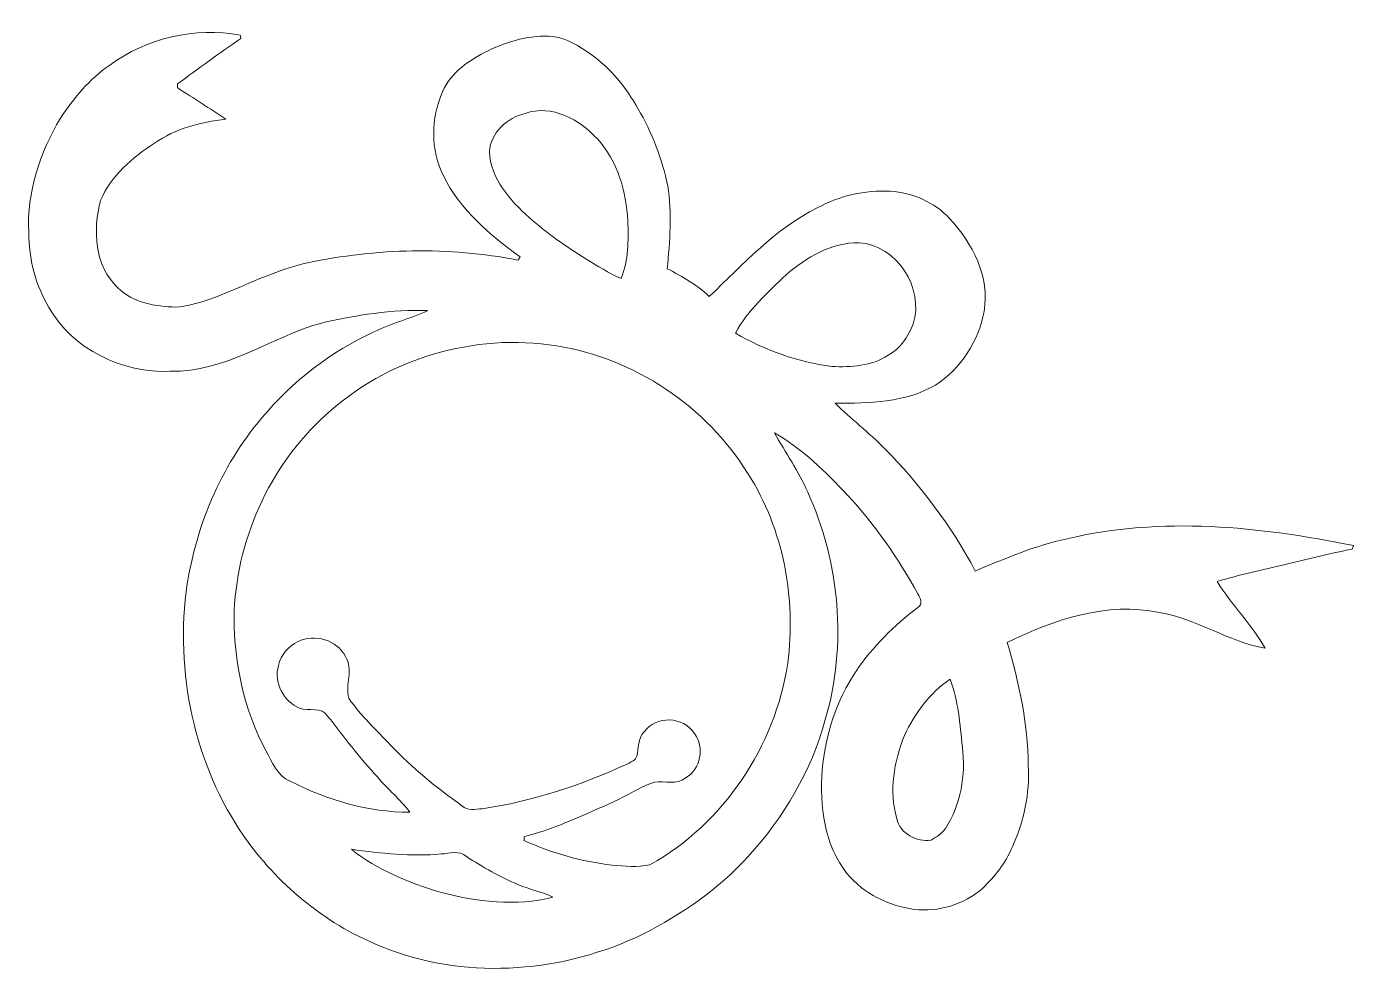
# Model space of a CAD drawing. Header units: centimetres. Extents: x -16.2 to 16.2, y -11.7 to 11.6.
import ezdxf

# ---------------------------------------------------------------- set-up
doc = ezdxf.new("R2010")
doc.units = ezdxf.units.CM
doc.header["$MEASUREMENT"] = 0
doc.layers.add('Layer 1', color=7, linetype='Continuous')

msp = doc.modelspace()

# ---------------------------------------------------------------- linework, layer by layer
at = {"layer": 'Layer 1', "color": 8, "lineweight": 9}
for points, knots in [([(-14.19906, 10.63527), (-13.29595, 11.29849), (-12.11061, 11.57895), (-11.00924, 11.36658), (-11.00924, 11.36658), (-11.00465, 11.34612), (-10.99583, 11.3052), (-10.9916, 11.28438), (-10.9916, 11.28438), (-11.519, 10.93019), (-12.03124, 10.55307), (-12.54277, 10.17595), (-12.54277, 10.17595), (-12.54171, 10.15196), (-12.53959, 10.10433), (-12.53853, 10.08035), (-12.53853, 10.08035), (-12.14942, 9.82106), (-11.74902, 9.5787), (-11.36519, 9.3113), (-11.36519, 9.3113), (-11.97762, 9.24392), (-12.59251, 9.08375), (-13.1058, 8.73098), (-13.1058, 8.73098), (-13.6392, 8.37467), (-14.1726, 7.93687), (-14.41954, 7.32727), (-14.41954, 7.32727), (-14.61639, 6.61219), (-14.57371, 5.72919), (-14.00044, 5.19438), (-14.00044, 5.19438), (-13.63144, 4.8229), (-13.08075, 4.73647), (-12.57945, 4.72236), (-12.57945, 4.72236), (-12.06087, 4.76611), (-11.57615, 4.97813), (-11.0999, 5.17462), (-11.0999, 5.17462), (-10.53652, 5.42086), (-9.96855, 5.66393), (-9.36812, 5.80504), (-9.36812, 5.80504), (-7.67972, 6.15993), (-5.92042, 6.20262), (-4.22427, 5.87207), (-4.22427, 5.87207), (-4.21192, 5.89112), (-4.18722, 5.92922), (-4.17488, 5.94827), (-4.17488, 5.94827), (-4.91112, 6.48167), (-5.63855, 7.10009), (-6.04672, 7.93052), (-6.04672, 7.93052), (-6.37162, 8.5627), (-6.35187, 9.33987), (-6.06647, 9.98157), (-6.06647, 9.98157), (-5.86362, 10.46559), (-5.40783, 10.76227), (-4.95698, 10.98805), (-4.95698, 10.98805), (-4.46592, 11.21947), (-3.9244, 11.38316), (-3.37619, 11.33589), (-3.37619, 11.33589), (-3.02764, 11.29038), (-2.72284, 11.09494), (-2.44027, 10.89915), (-2.44027, 10.89915), (-1.96367, 10.55237), (-1.57984, 10.08776), (-1.29621, 9.57306), (-1.29621, 9.57306), (-0.95119, 8.99062), (-0.71095, 8.34856), (-0.56878, 7.68746), (-0.56878, 7.68746), (-0.45872, 7.01718), (-0.51869, 6.33244), (-0.58042, 5.66005), (-0.58042, 5.66005), (-0.21424, 5.47343), (0.14383, 5.26564), (0.44792, 4.98589), (0.44792, 4.98589), (1.27801, 5.76165), (2.04777, 6.6383), (3.08423, 7.14736), (3.08423, 7.14736), (3.62539, 7.44475), (4.24875, 7.58515), (4.86541, 7.55552), (4.86541, 7.55552), (5.40798, 7.51354), (5.94597, 7.29305), (6.31779, 6.88665), (6.31779, 6.88665), (6.878, 6.28587), (7.3031, 5.4639), (7.16093, 4.61794), (7.16093, 4.61794), (7.01912, 3.89439), (6.59825, 3.21247), (5.96925, 2.81525), (5.96925, 2.81525), (5.22983, 2.38662), (4.35106, 2.37533), (3.52203, 2.37145), (3.52203, 2.37145), (3.9115, 1.99222), (4.34118, 1.65708), (4.72535, 1.27149), (4.72535, 1.27149), (5.59742, 0.38108), (6.36083, -0.62187), (6.94292, -1.72606), (6.94292, -1.72606), (7.67458, -1.41879), (8.41012, -1.10658), (9.1887, -0.93619), (9.1887, -0.93619), (11.48952, -0.39045), (13.88911, -0.63915), (16.18146, -1.10341), (16.18146, -1.10341), (16.17405, -1.12563), (16.15888, -1.17008), (16.15112, -1.19196), (16.15112, -1.19196), (15.59938, -1.29461), (15.05751, -1.44208), (14.51, -1.56308), (14.51, -1.56308), (13.95825, -1.7049), (13.39804, -1.81496), (12.85335, -1.98218), (12.85335, -1.98218), (13.20578, -2.55227), (13.6912, -3.03134), (14.02775, -3.6106), (14.02775, -3.6106), (13.12464, -3.45503), (12.34782, -2.89093), (11.44118, -2.74206), (11.44118, -2.74206), (10.15884, -2.46972), (8.86767, -2.91069), (7.72643, -3.47055), (7.72643, -3.47055), (8.00301, -4.44845), (8.23655, -5.44823), (8.2369, -6.47093), (8.2369, -6.47093), (8.27888, -7.16026), (8.13777, -7.85629), (7.84356, -8.48036), (7.84356, -8.48036), (7.68022, -8.86312), (7.42163, -9.19932), (7.11719, -9.48119), (7.11719, -9.48119), (6.66916, -9.88194), (6.04404, -10.06327), (5.45031, -9.99554), (5.45031, -9.99554), (4.82801, -9.90487), (4.22018, -9.61842), (3.81801, -9.12453), (3.81801, -9.12453), (3.24792, -8.41967), (3.14773, -7.46118), (3.20347, -6.58805), (3.20347, -6.58805), (3.28532, -5.73504), (3.54355, -4.88519), (4.03497, -4.17646), (4.03497, -4.17646), (4.43572, -3.56615), (4.96595, -3.05498), (5.54415, -2.61471), (5.54415, -2.61471), (5.67468, -2.53498), (5.59883, -2.38823), (5.54309, -2.28521), (5.54309, -2.28521), (5.06473, -1.4195), (4.49746, -0.60105), (3.82542, 0.12602), (3.82542, 0.12602), (3.28602, 0.69329), (2.72264, 1.26161), (2.03648, 1.65002), (2.03648, 1.65002), (2.31165, 1.17095), (2.62703, 0.71199), (2.85069, 0.20363), (2.85069, 0.20363), (3.63562, -1.52145), (3.81801, -3.5344), (3.27932, -5.35792), (3.27932, -5.35792), (2.9403, -6.60569), (2.26861, -7.74975), (1.39619, -8.69872), (1.39619, -8.69872), (0.68005, -9.50341), (-0.22447, -10.11477), (-1.17873, -10.60196), (-1.17873, -10.60196), (-3.08832, -11.52483), (-5.38067, -11.73191), (-7.37951, -10.97167), (-7.37951, -10.97167), (-8.73347, -10.47778), (-9.91598, -9.55985), (-10.77429, -8.40627), (-10.77429, -8.40627), (-12.07498, -6.65755), (-12.59251, -4.38742), (-12.3318, -2.23759), (-12.3318, -2.23759), (-12.12367, -0.68678), (-11.49819, 0.81994), (-10.48148, 2.0162), (-10.48148, 2.0162), (-9.73959, 2.90485), (-8.80015, 3.63404), (-7.7464, 4.11488), (-7.7464, 4.11488), (-7.3213, 4.32619), (-6.85775, 4.44155), (-6.42666, 4.6377), (-6.42666, 4.6377), (-7.3019, 4.67368), (-8.17502, 4.52234), (-9.02663, 4.3329), (-9.02663, 4.3329), (-10.27229, 3.98612), (-11.3786, 3.12075), (-12.71915, 3.15497), (-12.71915, 3.15497), (-13.88508, 3.09888), (-15.09688, 3.6859), (-15.68143, 4.7139), (-15.68143, 4.7139), (-16.01516, 5.26211), (-16.17073, 5.90664), (-16.17567, 6.54552), (-16.17567, 6.54552), (-16.23, 7.53083), (-15.89627, 8.49744), (-15.4045, 9.33846), (-15.4045, 9.33846), (-15.07571, 9.83059), (-14.69259, 10.29906), (-14.19906, 10.63527), (-14.19906, 10.63527), (-14.19906, 10.63527), (-14.19906, 10.63527), (-14.19906, 10.63527)], [0, 0, 0, 0, 0.01492537, 0.01492537, 0.01492537, 0.01492537, 0.02985075, 0.02985075, 0.02985075, 0.02985075, 0.04477612, 0.04477612, 0.04477612, 0.04477612, 0.05970149, 0.05970149, 0.05970149, 0.05970149, 0.07462687, 0.07462687, 0.07462687, 0.07462687, 0.08955224, 0.08955224, 0.08955224, 0.08955224, 0.10447761, 0.10447761, 0.10447761, 0.10447761, 0.11940299, 0.11940299, 0.11940299, 0.11940299, 0.13432836, 0.13432836, 0.13432836, 0.13432836, 0.14925373, 0.14925373, 0.14925373, 0.14925373, 0.1641791, 0.1641791, 0.1641791, 0.1641791, 0.17910448, 0.17910448, 0.17910448, 0.17910448, 0.19402985, 0.19402985, 0.19402985, 0.19402985, 0.20895522, 0.20895522, 0.20895522, 0.20895522, 0.2238806, 0.2238806, 0.2238806, 0.2238806, 0.23880597, 0.23880597, 0.23880597, 0.23880597, 0.25373134, 0.25373134, 0.25373134, 0.25373134, 0.26865672, 0.26865672, 0.26865672, 0.26865672, 0.28358209, 0.28358209, 0.28358209, 0.28358209, 0.29850746, 0.29850746, 0.29850746, 0.29850746, 0.31343284, 0.31343284, 0.31343284, 0.31343284, 0.32835821, 0.32835821, 0.32835821, 0.32835821, 0.34328358, 0.34328358, 0.34328358, 0.34328358, 0.35820896, 0.35820896, 0.35820896, 0.35820896, 0.37313433, 0.37313433, 0.37313433, 0.37313433, 0.3880597, 0.3880597, 0.3880597, 0.3880597, 0.40298507, 0.40298507, 0.40298507, 0.40298507, 0.41791045, 0.41791045, 0.41791045, 0.41791045, 0.43283582, 0.43283582, 0.43283582, 0.43283582, 0.44776119, 0.44776119, 0.44776119, 0.44776119, 0.46268657, 0.46268657, 0.46268657, 0.46268657, 0.47761194, 0.47761194, 0.47761194, 0.47761194, 0.49253731, 0.49253731, 0.49253731, 0.49253731, 0.50746269, 0.50746269, 0.50746269, 0.50746269, 0.52238806, 0.52238806, 0.52238806, 0.52238806, 0.53731343, 0.53731343, 0.53731343, 0.53731343, 0.55223881, 0.55223881, 0.55223881, 0.55223881, 0.56716418, 0.56716418, 0.56716418, 0.56716418, 0.58208955, 0.58208955, 0.58208955, 0.58208955, 0.59701493, 0.59701493, 0.59701493, 0.59701493, 0.6119403, 0.6119403, 0.6119403, 0.6119403, 0.62686567, 0.62686567, 0.62686567, 0.62686567, 0.64179104, 0.64179104, 0.64179104, 0.64179104, 0.65671642, 0.65671642, 0.65671642, 0.65671642, 0.67164179, 0.67164179, 0.67164179, 0.67164179, 0.68656716, 0.68656716, 0.68656716, 0.68656716, 0.70149254, 0.70149254, 0.70149254, 0.70149254, 0.71641791, 0.71641791, 0.71641791, 0.71641791, 0.73134328, 0.73134328, 0.73134328, 0.73134328, 0.74626866, 0.74626866, 0.74626866, 0.74626866, 0.76119403, 0.76119403, 0.76119403, 0.76119403, 0.7761194, 0.7761194, 0.7761194, 0.7761194, 0.79104478, 0.79104478, 0.79104478, 0.79104478, 0.80597015, 0.80597015, 0.80597015, 0.80597015, 0.82089552, 0.82089552, 0.82089552, 0.82089552, 0.8358209, 0.8358209, 0.8358209, 0.8358209, 0.85074627, 0.85074627, 0.85074627, 0.85074627, 0.86567164, 0.86567164, 0.86567164, 0.86567164, 0.88059701, 0.88059701, 0.88059701, 0.88059701, 0.89552239, 0.89552239, 0.89552239, 0.89552239, 0.91044776, 0.91044776, 0.91044776, 0.91044776, 0.92537313, 0.92537313, 0.92537313, 0.92537313, 0.94029851, 0.94029851, 0.94029851, 0.94029851, 0.95522388, 0.95522388, 0.95522388, 0.95522388, 0.97014925, 0.97014925, 0.97014925, 0.97014925, 1, 1, 1, 1]), ([(-4.05423, 9.45664), (-4.48814, 9.3441), (-4.89066, 8.99449), (-4.92171, 8.52249), (-4.92171, 8.52249), (-4.90089, 7.85891), (-4.419, 7.33645), (-3.95651, 6.91241), (-3.95651, 6.91241), (-3.524, 6.5367), (-3.05833, 6.19874), (-2.56762, 5.90311), (-2.56762, 5.90311), (-2.28716, 5.73342), (-2.012, 5.54963), (-1.7079, 5.42404), (-1.7079, 5.42404), (-1.52516, 5.86677), (-1.52481, 6.35678), (-1.54492, 6.82739), (-1.54492, 6.82739), (-1.57914, 7.54847), (-1.79327, 8.28611), (-2.2861, 8.83081), (-2.2861, 8.83081), (-2.72249, 9.30671), (-3.39242, 9.68136), (-4.05423, 9.45664), (-4.05423, 9.45664), (-4.05423, 9.45664), (-4.05423, 9.45664), (-4.05423, 9.45664)], [0, 0, 0, 0, 0.11111111, 0.11111111, 0.11111111, 0.11111111, 0.22222222, 0.22222222, 0.22222222, 0.22222222, 0.33333333, 0.33333333, 0.33333333, 0.33333333, 0.44444444, 0.44444444, 0.44444444, 0.44444444, 0.55555556, 0.55555556, 0.55555556, 0.55555556, 0.66666667, 0.66666667, 0.66666667, 0.66666667, 0.77777778, 0.77777778, 0.77777778, 0.77777778, 1, 1, 1, 1]), ([(2.32153, 5.51047), (1.87103, 5.0702), (1.38243, 4.65004), (1.08469, 4.08313), (1.08469, 4.08313), (1.81106, 3.67003), (2.61045, 3.37511), (3.44195, 3.27068), (3.44195, 3.27068), (3.90762, 3.25128), (4.41279, 3.27986), (4.81355, 3.5462), (4.81355, 3.5462), (5.11165, 3.70777), (5.30744, 4.00199), (5.42915, 4.30997), (5.42915, 4.30997), (5.70043, 5.1778), (5.03262, 6.23896), (4.10694, 6.29505), (4.10694, 6.29505), (3.42854, 6.30916), (2.82035, 5.93486), (2.32153, 5.51047), (2.32153, 5.51047), (2.32153, 5.51047), (2.32153, 5.51047), (2.32153, 5.51047)], [0, 0, 0, 0, 0.125, 0.125, 0.125, 0.125, 0.25, 0.25, 0.25, 0.25, 0.375, 0.375, 0.375, 0.375, 0.5, 0.5, 0.5, 0.5, 0.625, 0.625, 0.625, 0.625, 0.75, 0.75, 0.75, 0.75, 1, 1, 1, 1]), ([(-8.92573, 2.08288), (-10.30933, 0.83087), (-11.12601, -1.00992), (-11.16235, -2.87259), (-11.16235, -2.87259), (-11.15317, -3.99231), (-10.91681, -5.12332), (-10.38447, -6.11463), (-10.38447, -6.11463), (-10.23066, -6.39297), (-10.11001, -6.7274), (-9.79357, -6.86181), (-9.79357, -6.86181), (-8.89116, -7.32324), (-7.88539, -7.61993), (-6.86692, -7.62134), (-6.86692, -7.62134), (-7.09482, -7.30702), (-7.40456, -7.06325), (-7.65256, -6.76621), (-7.65256, -6.76621), (-8.09635, -6.29842), (-8.47453, -5.77525), (-8.87529, -5.27219), (-8.87529, -5.27219), (-9.01957, -5.03159), (-9.33672, -5.16459), (-9.55897, -5.07745), (-9.55897, -5.07745), (-9.94773, -4.91835), (-10.20491, -4.44845), (-10.07473, -4.03605), (-10.07473, -4.03605), (-10.02852, -3.77464), (-9.82885, -3.56474), (-9.59778, -3.44973), (-9.59778, -3.44973), (-9.19632, -3.25218), (-8.64387, -3.40846), (-8.44172, -3.81909), (-8.44172, -3.81909), (-8.23464, -4.12354), (-8.4516, -4.50348), (-8.36164, -4.83227), (-8.36164, -4.83227), (-8.06672, -5.25597), (-7.68678, -5.61404), (-7.33153, -5.98692), (-7.33153, -5.98692), (-6.80766, -6.53937), (-6.21534, -7.02303), (-5.59445, -7.46118), (-5.59445, -7.46118), (-5.45863, -7.59629), (-5.26884, -7.55149), (-5.10057, -7.53385), (-5.10057, -7.53385), (-3.86408, -7.35923), (-2.67345, -6.95036), (-1.53963, -6.43636), (-1.53963, -6.43636), (-1.4599, -6.38803), (-1.34736, -6.35134), (-1.32232, -6.2508), (-1.32232, -6.2508), (-1.27575, -6.05148), (-1.29833, -5.82147), (-1.14875, -5.66025), (-1.14875, -5.66025), (-0.863, -5.24821), (-0.17967, -5.27607), (0.08386, -5.69694), (0.08386, -5.69694), (0.33927, -6.03278), (0.23696, -6.57253), (-0.13098, -6.7842), (-0.13098, -6.7842), (-0.35253, -6.96447), (-0.63793, -6.84805), (-0.89228, -6.88368), (-0.89228, -6.88368), (-1.16004, -6.968), (-1.3964, -7.12322), (-1.64722, -7.24493), (-1.64722, -7.24493), (-1.96931, -7.41461), (-2.30833, -7.54761), (-2.63994, -7.69684), (-2.63994, -7.69684), (-3.10561, -7.8972), (-3.57551, -8.09582), (-4.0701, -8.21401), (-4.0701, -8.21401), (-4.07257, -8.23729), (-4.07786, -8.28421), (-4.08033, -8.30748), (-4.08033, -8.30748), (-3.40088, -8.62181), (-2.67063, -8.82572), (-1.92662, -8.91145), (-1.92662, -8.91145), (-1.62041, -8.93966), (-1.30503, -8.9693), (-1.0027, -8.90545), (-1.0027, -8.90545), (0.79964, -7.9018), (2.05483, -6.01444), (2.3628, -3.98173), (2.3628, -3.98173), (2.572, -2.38858), (2.2612, -0.70724), (1.39055, 0.65413), (1.39055, 0.65413), (0.37455, 2.30054), (-1.37417, 3.47), (-3.28552, 3.77621), (-3.28552, 3.77621), (-5.29107, 4.10077), (-7.43348, 3.46612), (-8.92573, 2.08288), (-8.92573, 2.08288), (-8.92573, 2.08288), (-8.92573, 2.08288), (-8.92573, 2.08288)], [0, 0, 0, 0, 0.03125, 0.03125, 0.03125, 0.03125, 0.0625, 0.0625, 0.0625, 0.0625, 0.09375, 0.09375, 0.09375, 0.09375, 0.125, 0.125, 0.125, 0.125, 0.15625, 0.15625, 0.15625, 0.15625, 0.1875, 0.1875, 0.1875, 0.1875, 0.21875, 0.21875, 0.21875, 0.21875, 0.25, 0.25, 0.25, 0.25, 0.28125, 0.28125, 0.28125, 0.28125, 0.3125, 0.3125, 0.3125, 0.3125, 0.34375, 0.34375, 0.34375, 0.34375, 0.375, 0.375, 0.375, 0.375, 0.40625, 0.40625, 0.40625, 0.40625, 0.4375, 0.4375, 0.4375, 0.4375, 0.46875, 0.46875, 0.46875, 0.46875, 0.5, 0.5, 0.5, 0.5, 0.53125, 0.53125, 0.53125, 0.53125, 0.5625, 0.5625, 0.5625, 0.5625, 0.59375, 0.59375, 0.59375, 0.59375, 0.625, 0.625, 0.625, 0.625, 0.65625, 0.65625, 0.65625, 0.65625, 0.6875, 0.6875, 0.6875, 0.6875, 0.71875, 0.71875, 0.71875, 0.71875, 0.75, 0.75, 0.75, 0.75, 0.78125, 0.78125, 0.78125, 0.78125, 0.8125, 0.8125, 0.8125, 0.8125, 0.84375, 0.84375, 0.84375, 0.84375, 0.875, 0.875, 0.875, 0.875, 0.90625, 0.90625, 0.90625, 0.90625, 0.9375, 0.9375, 0.9375, 0.9375, 1, 1, 1, 1]), ([(5.21395, -5.74245), (4.95889, -6.38027), (4.83013, -7.10523), (5.02522, -7.77656), (5.02522, -7.77656), (5.112, -8.14204), (5.5057, -8.36006), (5.86377, -8.30114), (5.86377, -8.30114), (5.99324, -8.22389), (6.12941, -8.14274), (6.2169, -8.0161), (6.2169, -8.0161), (6.59719, -7.43296), (6.70938, -6.71153), (6.63071, -6.0282), (6.63071, -6.0282), (6.56932, -5.46975), (6.53052, -4.89506), (6.32943, -4.36554), (6.32943, -4.36554), (5.83872, -4.70809), (5.46654, -5.2041), (5.21395, -5.74245), (5.21395, -5.74245), (5.21395, -5.74245), (5.21395, -5.74245), (5.21395, -5.74245)], [0, 0, 0, 0, 0.125, 0.125, 0.125, 0.125, 0.25, 0.25, 0.25, 0.25, 0.375, 0.375, 0.375, 0.375, 0.5, 0.5, 0.5, 0.5, 0.625, 0.625, 0.625, 0.625, 0.75, 0.75, 0.75, 0.75, 1, 1, 1, 1]), ([(-8.29603, -8.52727), (-7.65997, -9.02822), (-6.89585, -9.34924), (-6.12327, -9.57466), (-6.12327, -9.57466), (-5.2318, -9.80856), (-4.27753, -9.92709), (-3.37337, -9.69497), (-3.37337, -9.69497), (-3.64148, -9.56409), (-3.93922, -9.51047), (-4.21298, -9.39299), (-4.21298, -9.39299), (-4.66312, -9.20884), (-5.08363, -8.96153), (-5.49109, -8.69837), (-5.49109, -8.69837), (-5.66325, -8.54033), (-5.89749, -8.63417), (-6.09893, -8.64086), (-6.09893, -8.64086), (-6.83412, -8.7086), (-7.56825, -8.62463), (-8.29603, -8.52727)], [0, 0, 0, 0, 0.14285714, 0.14285714, 0.14285714, 0.14285714, 0.28571429, 0.28571429, 0.28571429, 0.28571429, 0.42857143, 0.42857143, 0.42857143, 0.42857143, 0.57142857, 0.57142857, 0.57142857, 0.57142857, 0.71428571, 0.71428571, 0.71428571, 0.71428571, 1, 1, 1, 1])]:
    msp.add_open_spline(points, degree=3, knots=knots, dxfattribs=at)

doc.saveas('drawing.dxf')
